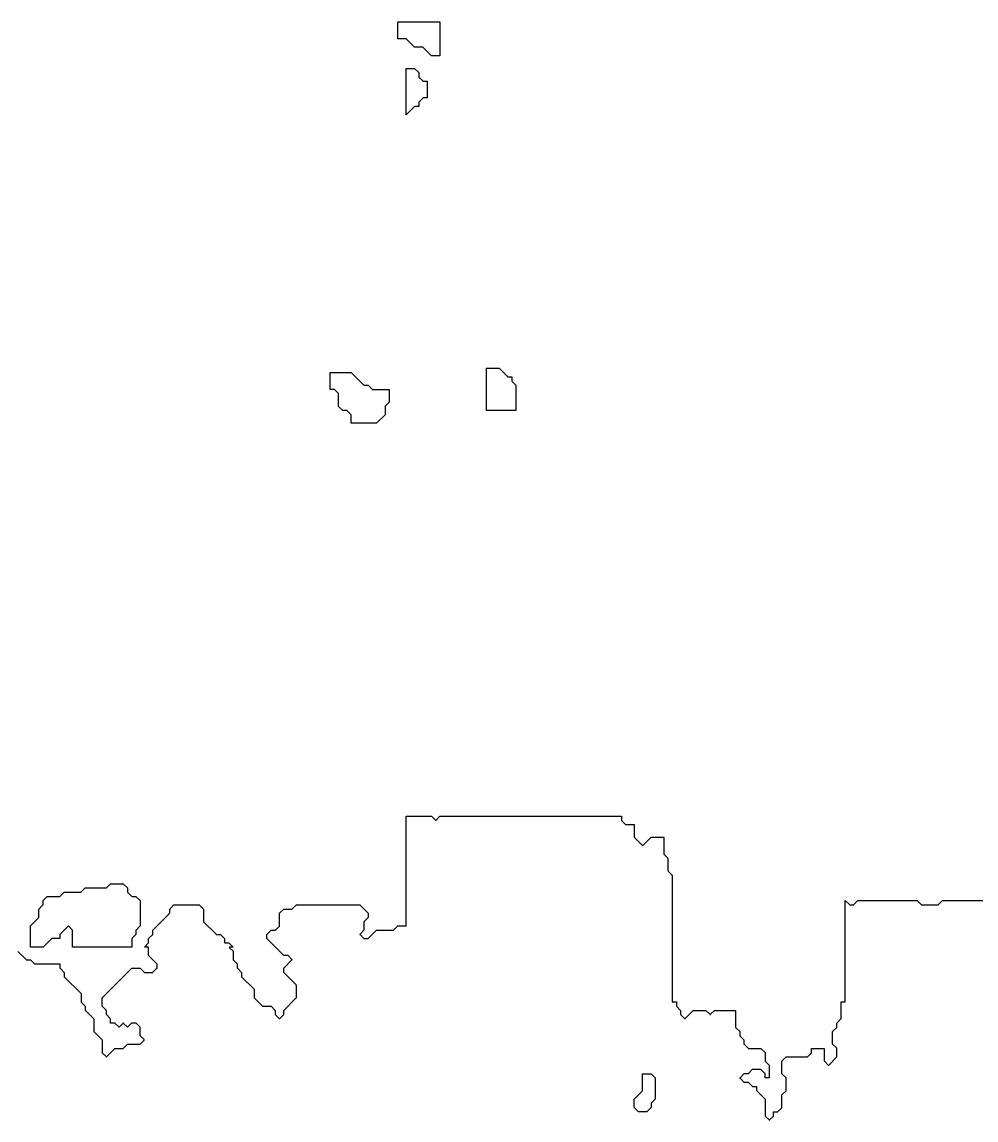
# Model space of a CAD drawing. Header units: metres. Extents: x 0 to 799, y 1 to 1100.
# Drawn here: x 221 to 447, y 840 to 1100 of the extents above; entities that cross this region are included whole.
import ezdxf

# ---------------------------------------------------------------- set-up
doc = ezdxf.new("R2010")
doc.units = ezdxf.units.M
doc.layers.add('forest', color=7, linetype='Continuous')
doc.layers.add('forestfragmentation', color=7, linetype='Continuous')

msp = doc.modelspace()

# ---------------------------------------------------------------- linework, layer by layer
at = {"layer": 'forest', "color": 191}
for points in [[(310, 1100), (310, 1100), (320, 1100), (320, 1100), (320, 1100), (320, 1092), (320, 1092), (320, 1092), (318, 1092), (318, 1092), (318, 1092), (316.03, 1093.97), (316.02, 1093.98), (316.01, 1093.98), (316.01, 1093.99), (316, 1093.99), (315.99, 1094), (315.98, 1094), (315.97, 1094), (315.96, 1094), (314, 1094), (314, 1094), (314, 1094), (312.03, 1095.97), (312.02, 1095.98), (312.01, 1095.98), (312.01, 1095.99), (312, 1095.99), (311.99, 1096), (311.98, 1096), (311.97, 1096), (311.96, 1096), (310, 1096), (310, 1096), (310, 1096), (310, 1100), (310, 1100)], [(312, 1089), (312, 1089), (314, 1089), (314, 1089), (314, 1089), (315, 1088), (315, 1088), (315, 1088), (315, 1087.04), (315, 1087.03), (315, 1087.02), (315, 1087.01), (315.01, 1087), (315.01, 1086.99), (315.02, 1086.99), (315.02, 1086.98), (315.03, 1086.97), (315.97, 1086.03), (315.98, 1086.02), (315.99, 1086.02), (315.99, 1086.01), (316, 1086.01), (316.01, 1086), (316.02, 1086), (316.03, 1086), (316.04, 1086), (317, 1086), (317, 1086), (317, 1086), (317, 1082), (317, 1082), (317, 1082), (316.04, 1082), (316.03, 1082), (316.02, 1082), (316.01, 1082), (316, 1081.99), (315.99, 1081.99), (315.99, 1081.98), (315.98, 1081.98), (315.97, 1081.97), (315.03, 1081.03), (315.02, 1081.02), (315.02, 1081.01), (315.01, 1081.01), (315.01, 1081), (315, 1080.99), (315, 1080.98), (315, 1080.97), (315, 1080.96), (315, 1080), (315, 1080), (315, 1080), (314.04, 1080), (314.03, 1080), (314.02, 1080), (314.01, 1080), (314, 1079.99), (313.99, 1079.99), (313.99, 1079.98), (313.98, 1079.98), (313.97, 1079.97), (312, 1078), (312, 1078), (312, 1078), (312, 1089), (312, 1089)], [(294, 1017), (294, 1017), (299, 1017), (299, 1017), (299, 1017), (301.97, 1014.03), (301.98, 1014.02), (301.99, 1014.02), (301.99, 1014.01), (302, 1014.01), (302.01, 1014), (302.02, 1014), (302.03, 1014), (302.04, 1014), (303, 1014), (303, 1014), (303, 1014), (303.97, 1013.03), (303.98, 1013.02), (303.99, 1013.02), (303.99, 1013.01), (304, 1013.01), (304.01, 1013), (304.02, 1013), (304.03, 1013), (304.04, 1013), (308, 1013), (308, 1013), (308, 1013), (308, 1010), (308, 1010), (308, 1010), (307.03, 1009.03), (307.02, 1009.02), (307.02, 1009.01), (307.01, 1009.01), (307.01, 1009), (307, 1008.99), (307, 1008.98), (307, 1008.97), (307, 1008.96), (307, 1007), (307, 1007), (307, 1007), (305, 1005), (305, 1005), (305, 1005), (299, 1005), (299, 1005), (299, 1005), (299, 1006.96), (299, 1006.97), (299, 1006.98), (299, 1006.99), (298.99, 1007), (298.99, 1007.01), (298.98, 1007.01), (298.98, 1007.02), (298.97, 1007.03), (298.03, 1007.97), (298.02, 1007.98), (298.01, 1007.98), (298.01, 1007.99), (298, 1007.99), (297.99, 1008), (297.98, 1008), (297.97, 1008), (297.96, 1008), (297, 1008), (297, 1008), (297, 1008), (296, 1009), (296, 1009), (296, 1009), (296, 1011.96), (296, 1011.97), (296, 1011.98), (296, 1011.99), (295.99, 1012), (295.99, 1012.01), (295.98, 1012.01), (295.98, 1012.02), (295.97, 1012.03), (295.03, 1012.97), (295.02, 1012.98), (295.01, 1012.98), (295.01, 1012.99), (295, 1012.99), (294.99, 1013), (294.98, 1013), (294.97, 1013), (294.96, 1013), (294, 1013), (294, 1013), (294, 1013), (294, 1017), (294, 1017)], [(331, 1018), (331, 1018), (334, 1018), (334, 1018), (334, 1018), (335.97, 1016.03), (335.98, 1016.02), (335.99, 1016.02), (335.99, 1016.01), (336, 1016.01), (336.01, 1016), (336.02, 1016), (336.03, 1016), (336.04, 1016), (337, 1016), (337, 1016), (337, 1016), (337, 1015.04), (337, 1015.03), (337, 1015.02), (337, 1015.01), (337.01, 1015), (337.01, 1014.99), (337.02, 1014.99), (337.02, 1014.98), (337.03, 1014.97), (338, 1014), (338, 1014), (338, 1014), (338, 1008), (338, 1008), (338, 1008), (331, 1008), (331, 1008), (331, 1008), (331, 1018), (331, 1018)], [(220.03, 879.97), (221.97, 878.03), (221.98, 878.02), (221.99, 878.02), (221.99, 878.01), (222, 878.01), (222.01, 878), (222.02, 878), (222.03, 878), (222.04, 878), (223, 878), (223, 878), (223, 878), (223.97, 877.03), (223.98, 877.02), (223.99, 877.02), (223.99, 877.01), (224, 877.01), (224.01, 877), (224.02, 877), (224.03, 877), (224.04, 877), (230, 877), (230, 877), (230, 877), (230, 876.04), (230, 876.03), (230, 876.02), (230, 876.01), (230.01, 876), (230.01, 875.99), (230.02, 875.99), (230.02, 875.98), (230.03, 875.97), (231, 875), (231, 875), (231, 875), (231, 874.04), (231, 874.03), (231, 874.02), (231, 874.01), (231.01, 874), (231.01, 873.99), (231.02, 873.99), (231.02, 873.98), (231.03, 873.97), (235, 870), (235, 870), (235, 870), (235, 868.04), (235, 868.03), (235, 868.02), (235, 868.01), (235.01, 868), (235.01, 867.99), (235.02, 867.99), (235.02, 867.98), (235.03, 867.97), (236, 867), (236, 867), (236, 867), (236, 866.04), (236, 866.03), (236, 866.02), (236, 866.01), (236.01, 866), (236.01, 865.99), (236.02, 865.99), (236.02, 865.98), (236.03, 865.97), (238, 864), (238, 864), (238, 864), (238, 861.04), (238, 861.03), (238, 861.02), (238, 861.01), (238.01, 861), (238.01, 860.99), (238.02, 860.99), (238.02, 860.98), (238.03, 860.97), (240, 859), (240, 859), (240, 859), (240, 856.04), (240, 856.03), (240, 856.02), (240, 856.01), (240.01, 856), (240.01, 855.99), (240.02, 855.99), (240.02, 855.98), (240.03, 855.97), (240.93, 855.07), (240.94, 855.06), (240.94, 855.06), (240.95, 855.05), (240.96, 855.05), (240.97, 855.05), (240.98, 855.04), (240.99, 855.04), (241, 855.04), (241.01, 855.04), (241.02, 855.04), (241.03, 855.05), (241.04, 855.05), (241.05, 855.05), (241.06, 855.06), (241.06, 855.06), (241.07, 855.07), (243, 857), (243, 857), (243, 857), (244.96, 857), (244.97, 857), (244.98, 857), (244.99, 857), (245, 857.01), (245.01, 857.01), (245.01, 857.02), (245.02, 857.02), (245.03, 857.03), (246, 858), (246, 858), (246, 858), (248.96, 858), (248.97, 858), (248.98, 858), (248.99, 858), (249, 858.01), (249.01, 858.01), (249.01, 858.02), (249.02, 858.02), (249.03, 858.03), (249.93, 858.93), (249.94, 858.94), (249.94, 858.94), (249.95, 858.95), (249.95, 858.96), (249.95, 858.97), (249.96, 858.98), (249.96, 858.99), (249.96, 859), (249.96, 859.01), (249.96, 859.02), (249.95, 859.03), (249.95, 859.04), (249.95, 859.05), (249.94, 859.06), (249.94, 859.06), (249.93, 859.07), (249, 860), (249, 860), (249, 860), (249, 861.96), (249, 861.97), (249, 861.98), (249, 861.99), (248.99, 862), (248.99, 862.01), (248.98, 862.01), (248.98, 862.02), (248.97, 862.03), (248.03, 862.97), (248.02, 862.98), (248.01, 862.98), (248.01, 862.99), (248, 862.99), (247.99, 863), (247.98, 863), (247.97, 863), (247.96, 863), (247.04, 863), (247.03, 863), (247.02, 863), (247.01, 863), (247, 862.99), (246.99, 862.99), (246.99, 862.98), (246.98, 862.98), (246.97, 862.97), (246, 862), (246, 862), (246, 862), (245.07, 862.93), (245.06, 862.94), (245.06, 862.94), (245.05, 862.95), (245.04, 862.95), (245.03, 862.95), (245.02, 862.96), (245.01, 862.96), (245, 862.96), (244.99, 862.96), (244.98, 862.96), (244.97, 862.95), (244.96, 862.95), (244.95, 862.95), (244.94, 862.94), (244.94, 862.94), (244.93, 862.93), (244, 862), (244, 862), (244, 862), (243.03, 862.97), (243.02, 862.98), (243.01, 862.98), (243.01, 862.99), (243, 862.99), (242.99, 863), (242.98, 863), (242.97, 863), (242.96, 863), (242, 863), (242, 863), (242, 863), (242, 863.96), (242, 863.97), (242, 863.98), (242, 863.99), (241.99, 864), (241.99, 864.01), (241.98, 864.01), (241.98, 864.02), (241.97, 864.03), (241, 865), (241, 865), (241, 865), (241, 865.96), (241, 865.97), (241, 865.98), (241, 865.99), (240.99, 866), (240.99, 866.01), (240.98, 866.01), (240.98, 866.02), (240.97, 866.03), (240, 867), (240, 867), (240, 867), (240, 869), (240, 869), (240, 869), (247, 876), (247, 876), (247, 876), (249, 876), (249, 876), (249, 876), (249.97, 875.03), (249.98, 875.02), (249.99, 875.02), (249.99, 875.01), (250, 875.01), (250.01, 875), (250.02, 875), (250.03, 875), (250.04, 875), (251.96, 875), (251.97, 875), (251.98, 875), (251.99, 875), (252, 875.01), (252.01, 875.01), (252.01, 875.02), (252.02, 875.02), (252.03, 875.03), (252.97, 875.97), (252.98, 875.98), (252.98, 875.99), (252.99, 875.99), (252.99, 876), (253, 876.01), (253, 876.02), (253, 876.03), (253, 876.04), (253, 876.96), (253, 876.97), (253, 876.98), (253, 876.99), (252.99, 877), (252.99, 877.01), (252.98, 877.01), (252.98, 877.02), (252.97, 877.03), (251, 879), (251, 879), (251, 879), (251, 880.9), (251, 880.91), (251, 880.92), (251, 880.93), (250.99, 880.94), (250.99, 880.95), (250.98, 880.96), (250.98, 880.96), (250.97, 880.97), (250.96, 880.98), (250.96, 880.98), (250.95, 880.99), (250.94, 880.99), (250.93, 881), (250.92, 881), (250.91, 881), (250.9, 881), (250, 881), (250, 881), (250, 881), (250.97, 881.97), (250.98, 881.98), (250.98, 881.99), (250.99, 881.99), (250.99, 882), (251, 882.01), (251, 882.02), (251, 882.03), (251, 882.04), (251, 883), (251, 883), (251, 883), (251.97, 883.97), (251.98, 883.98), (251.98, 883.99), (251.99, 883.99), (251.99, 884), (252, 884.01), (252, 884.02), (252, 884.03), (252, 884.04), (252, 885), (252, 885), (252, 885), (255.97, 888.97), (255.98, 888.98), (255.98, 888.99), (255.99, 888.99), (255.99, 889), (256, 889.01), (256, 889.02), (256, 889.03), (256, 889.04), (256, 890), (256, 890), (256, 890), (257, 891), (257, 891), (257, 891), (263, 891), (263, 891), (263, 891), (264, 890), (264, 890), (264, 890), (264, 887.04), (264, 887.03), (264, 887.02), (264, 887.01), (264.01, 887), (264.01, 886.99), (264.02, 886.99), (264.02, 886.98), (264.03, 886.97), (266.97, 884.03), (266.98, 884.02), (266.99, 884.02), (266.99, 884.01), (267, 884.01), (267.01, 884), (267.02, 884), (267.03, 884), (267.04, 884), (268, 884), (268, 884), (268, 884), (269, 883), (269, 883), (269, 883), (269, 882.1), (269, 882.09), (269, 882.08), (269, 882.07), (269.01, 882.06), (269.01, 882.05), (269.02, 882.04), (269.02, 882.04), (269.03, 882.03), (269.04, 882.02), (269.04, 882.02), (269.05, 882.01), (269.06, 882.01), (269.07, 882), (269.08, 882), (269.09, 882), (269.1, 882), (270, 882), (270, 882), (270, 882), (271, 881), (271, 881), (271, 881), (270.24, 881), (270.23, 881), (270.22, 881), (270.21, 881), (270.2, 880.99), (270.19, 880.99), (270.19, 880.98), (270.18, 880.98), (270.17, 880.97), (270.16, 880.96), (270.16, 880.96), (270.15, 880.95), (270.15, 880.94), (270.15, 880.93), (270.14, 880.92), (270.14, 880.91), (270.14, 880.9), (270.14, 880.89), (270.14, 880.88), (270.15, 880.87), (270.15, 880.86), (270.15, 880.85), (270.16, 880.84), (270.16, 880.84), (270.17, 880.83), (271, 880), (271, 880), (271, 880), (271, 878.04), (271, 878.03), (271, 878.02), (271, 878.01), (271.01, 878), (271.01, 877.99), (271.02, 877.99), (271.02, 877.98), (271.03, 877.97), (272, 877), (272, 877), (272, 877), (272, 876.04), (272, 876.03), (272, 876.02), (272, 876.01), (272.01, 876), (272.01, 875.99), (272.02, 875.99), (272.02, 875.98), (272.03, 875.97), (273, 875), (273, 875), (273, 875), (273, 874.04), (273, 874.03), (273, 874.02), (273, 874.01), (273.01, 874), (273.01, 873.99), (273.02, 873.99), (273.02, 873.98), (273.03, 873.97), (276, 871), (276, 871), (276, 871), (276, 869.04), (276, 869.03), (276, 869.02), (276, 869.01), (276.01, 869), (276.01, 868.99), (276.02, 868.99), (276.02, 868.98), (276.03, 868.97), (277.97, 867.03), (277.98, 867.02), (277.99, 867.02), (277.99, 867.01), (278, 867.01), (278.01, 867), (278.02, 867), (278.03, 867), (278.04, 867), (280, 867), (280, 867), (280, 867), (281, 866), (281, 866), (281, 866), (281, 865.04), (281, 865.03), (281, 865.02), (281, 865.01), (281.01, 865), (281.01, 864.99), (281.02, 864.99), (281.02, 864.98), (281.03, 864.97), (281.93, 864.07), (281.94, 864.06), (281.94, 864.06), (281.95, 864.05), (281.96, 864.05), (281.97, 864.05), (281.98, 864.04), (281.99, 864.04), (282, 864.04), (282.01, 864.04), (282.02, 864.04), (282.03, 864.05), (282.04, 864.05), (282.05, 864.05), (282.06, 864.06), (282.06, 864.06), (282.07, 864.07), (282.97, 864.97), (282.98, 864.98), (282.98, 864.99), (282.99, 864.99), (282.99, 865), (283, 865.01), (283, 865.02), (283, 865.03), (283, 865.04), (283, 866), (283, 866), (283, 866), (285.97, 868.97), (285.98, 868.98), (285.98, 868.99), (285.99, 868.99), (285.99, 869), (286, 869.01), (286, 869.02), (286, 869.03), (286, 869.04), (286, 871.96), (286, 871.97), (286, 871.98), (286, 871.99), (285.99, 872), (285.99, 872.01), (285.98, 872.01), (285.98, 872.02), (285.97, 872.03), (283, 875), (283, 875), (283, 875), (283, 876), (283, 876), (283, 876), (284.93, 877.93), (284.94, 877.94), (284.94, 877.94), (284.95, 877.95), (284.95, 877.96), (284.95, 877.97), (284.96, 877.98), (284.96, 877.99), (284.96, 878), (284.96, 878.01), (284.96, 878.02), (284.95, 878.03), (284.95, 878.04), (284.95, 878.05), (284.94, 878.06), (284.94, 878.06), (284.93, 878.07), (284.03, 878.97), (284.02, 878.98), (284.01, 878.98), (284.01, 878.99), (284, 878.99), (283.99, 879), (283.98, 879), (283.97, 879), (283.96, 879), (283, 879), (283, 879), (283, 879), (279, 883), (279, 883), (279, 883), (279, 884), (279, 884), (279, 884), (280, 885), (280, 885), (280, 885), (280.96, 885), (280.97, 885), (280.98, 885), (280.99, 885), (281, 885.01), (281.01, 885.01), (281.01, 885.02), (281.02, 885.02), (281.03, 885.03), (281.97, 885.97), (281.98, 885.98), (281.98, 885.99), (281.99, 885.99), (281.99, 886), (282, 886.01), (282, 886.02), (282, 886.03), (282, 886.04), (282, 889), (282, 889), (282, 889), (283, 890), (283, 890), (283, 890), (284.96, 890), (284.97, 890), (284.98, 890), (284.99, 890), (285, 890.01), (285.01, 890.01), (285.01, 890.02), (285.02, 890.02), (285.03, 890.03), (286, 891), (286, 891), (286, 891), (301, 891), (301, 891), (301, 891), (303, 889), (303, 889), (303, 889), (303, 888), (303, 888), (303, 888), (302.03, 887.03), (302.02, 887.02), (302.02, 887.01), (302.01, 887.01), (302.01, 887), (302, 886.99), (302, 886.98), (302, 886.97), (302, 886.96), (302, 885), (302, 885), (302, 885), (301.07, 884.07), (301.06, 884.06), (301.06, 884.06), (301.05, 884.05), (301.05, 884.04), (301.05, 884.03), (301.04, 884.02), (301.04, 884.01), (301.04, 884), (301.04, 883.99), (301.04, 883.98), (301.05, 883.97), (301.05, 883.96), (301.05, 883.95), (301.06, 883.94), (301.06, 883.94), (301.07, 883.93), (301.97, 883.03), (301.98, 883.02), (301.99, 883.02), (301.99, 883.01), (302, 883.01), (302.01, 883), (302.02, 883), (302.03, 883), (302.04, 883), (302.96, 883), (302.97, 883), (302.98, 883), (302.99, 883), (303, 883.01), (303.01, 883.01), (303.01, 883.02), (303.02, 883.02), (303.03, 883.03), (305, 885), (305, 885), (305, 885), (308.96, 885), (308.97, 885), (308.98, 885), (308.99, 885), (309, 885.01), (309.01, 885.01), (309.01, 885.02), (309.02, 885.02), (309.03, 885.03), (310, 886), (310, 886), (310, 886), (311.9, 886), (311.91, 886), (311.92, 886), (311.93, 886), (311.94, 886.01), (311.95, 886.01), (311.96, 886.02), (311.96, 886.02), (311.97, 886.03), (311.98, 886.04), (311.98, 886.04), (311.99, 886.05), (311.99, 886.06), (312, 886.07), (312, 886.08), (312, 886.09), (312, 886.1), (312, 912), (312, 912), (312, 912), (318, 912), (318, 912), (318, 912), (318.93, 911.07), (318.94, 911.06), (318.94, 911.06), (318.95, 911.05), (318.96, 911.05), (318.97, 911.05), (318.98, 911.04), (318.99, 911.04), (319, 911.04), (319.01, 911.04), (319.02, 911.04), (319.03, 911.05), (319.04, 911.05), (319.05, 911.05), (319.06, 911.06), (319.06, 911.06), (319.07, 911.07), (320, 912), (320, 912), (320, 912), (363, 912), (363, 912), (363, 912), (363, 911.04), (363, 911.03), (363, 911.02), (363, 911.01), (363.01, 911), (363.01, 910.99), (363.02, 910.99), (363.02, 910.98), (363.03, 910.97), (363.97, 910.03), (363.98, 910.02), (363.99, 910.02), (363.99, 910.01), (364, 910.01), (364.01, 910), (364.02, 910), (364.03, 910), (364.04, 910), (366, 910), (366, 910), (366, 910), (366, 907.04), (366, 907.03), (366, 907.02), (366, 907.01), (366.01, 907), (366.01, 906.99), (366.02, 906.99), (366.02, 906.98), (366.03, 906.97), (367.93, 905.07), (367.94, 905.06), (367.94, 905.06), (367.95, 905.05), (367.96, 905.05), (367.97, 905.05), (367.98, 905.04), (367.99, 905.04), (368, 905.04), (368.01, 905.04), (368.02, 905.04), (368.03, 905.05), (368.04, 905.05), (368.05, 905.05), (368.06, 905.06), (368.06, 905.06), (368.07, 905.07), (370, 907), (370, 907), (370, 907), (373, 907), (373, 907), (373, 907), (373, 903.04), (373, 903.03), (373, 903.02), (373, 903.01), (373.01, 903), (373.01, 902.99), (373.02, 902.99), (373.02, 902.98), (373.03, 902.97), (374, 902), (374, 902), (374, 902), (374, 899.04), (374, 899.03), (374, 899.02), (374, 899.01), (374.01, 899), (374.01, 898.99), (374.02, 898.99), (374.02, 898.98), (374.03, 898.97), (375, 898), (375, 898), (375, 898), (375, 868.1), (375, 868.09), (375, 868.08), (375, 868.07), (375.01, 868.06), (375.01, 868.05), (375.02, 868.04), (375.02, 868.04), (375.03, 868.03), (375.04, 868.02), (375.04, 868.02), (375.05, 868.01), (375.06, 868.01), (375.07, 868), (375.08, 868), (375.09, 868), (375.1, 868), (376, 868), (376, 868), (376, 868), (376, 867.04), (376, 867.03), (376, 867.02), (376, 867.01), (376.01, 867), (376.01, 866.99), (376.02, 866.99), (376.02, 866.98), (376.03, 866.97), (377, 866), (377, 866), (377, 866), (377, 865.04), (377, 865.03), (377, 865.02), (377, 865.01), (377.01, 865), (377.01, 864.99), (377.02, 864.99), (377.02, 864.98), (377.03, 864.97), (377.93, 864.07), (377.94, 864.06), (377.94, 864.06), (377.95, 864.05), (377.96, 864.05), (377.97, 864.05), (377.98, 864.04), (377.99, 864.04), (378, 864.04), (378.01, 864.04), (378.02, 864.04), (378.03, 864.05), (378.04, 864.05), (378.05, 864.05), (378.06, 864.06), (378.06, 864.06), (378.07, 864.07), (380, 866), (380, 866), (380, 866), (383, 866), (383, 866), (383, 866), (383.93, 865.07), (383.94, 865.06), (383.94, 865.06), (383.95, 865.05), (383.96, 865.05), (383.97, 865.05), (383.98, 865.04), (383.99, 865.04), (384, 865.04), (384.01, 865.04), (384.02, 865.04), (384.03, 865.05), (384.04, 865.05), (384.05, 865.05), (384.06, 865.06), (384.06, 865.06), (384.07, 865.07), (385, 866), (385, 866), (385, 866), (390, 866), (390, 866), (390, 866), (390, 862.04), (390, 862.03), (390, 862.02), (390, 862.01), (390.01, 862), (390.01, 861.99), (390.02, 861.99), (390.02, 861.98), (390.03, 861.97), (391, 861), (391, 861), (391, 861), (391, 860.04), (391, 860.03), (391, 860.02), (391, 860.01), (391.01, 860), (391.01, 859.99), (391.02, 859.99), (391.02, 859.98), (391.03, 859.97), (392, 859), (392, 859), (392, 859), (392, 858.04), (392, 858.03), (392, 858.02), (392, 858.01), (392.01, 858), (392.01, 857.99), (392.02, 857.99), (392.02, 857.98), (392.03, 857.97), (392.97, 857.03), (392.98, 857.02), (392.99, 857.02), (392.99, 857.01), (393, 857.01), (393.01, 857), (393.02, 857), (393.03, 857), (393.04, 857), (396, 857), (396, 857), (396, 857), (397, 856), (397, 856), (397, 856), (397, 854.04), (397, 854.03), (397, 854.02), (397, 854.01), (397.01, 854), (397.01, 853.99), (397.02, 853.99), (397.02, 853.98), (397.03, 853.97), (398, 853), (398, 853), (398, 853), (398, 850), (398, 850), (398, 850), (397, 850), (397, 850), (397, 850), (397, 850.96), (397, 850.97), (397, 850.98), (397, 850.99), (396.99, 851), (396.99, 851.01), (396.98, 851.01), (396.98, 851.02), (396.97, 851.03), (396.03, 851.97), (396.02, 851.98), (396.01, 851.98), (396.01, 851.99), (396, 851.99), (395.99, 852), (395.98, 852), (395.97, 852), (395.96, 852), (394.04, 852), (394.03, 852), (394.02, 852), (394.01, 852), (394, 851.99), (393.99, 851.99), (393.99, 851.98), (393.98, 851.98), (393.97, 851.97), (393, 851), (393, 851), (393, 851), (392.04, 851), (392.03, 851), (392.02, 851), (392.01, 851), (392, 850.99), (391.99, 850.99), (391.99, 850.98), (391.98, 850.98), (391.97, 850.97), (391.07, 850.07), (391.06, 850.06), (391.06, 850.06), (391.05, 850.05), (391.05, 850.04), (391.05, 850.03), (391.04, 850.02), (391.04, 850.01), (391.04, 850), (391.04, 849.99), (391.04, 849.98), (391.05, 849.97), (391.05, 849.96), (391.05, 849.95), (391.06, 849.94), (391.06, 849.94), (391.07, 849.93), (391.97, 849.03), (391.98, 849.02), (391.99, 849.02), (391.99, 849.01), (392, 849.01), (392.01, 849), (392.02, 849), (392.03, 849), (392.04, 849), (393, 849), (393, 849), (393, 849), (393.97, 848.03), (393.98, 848.02), (393.99, 848.02), (393.99, 848.01), (394, 848.01), (394.01, 848), (394.02, 848), (394.03, 848), (394.04, 848), (395, 848), (395, 848), (395, 848), (395, 847.04), (395, 847.03), (395, 847.02), (395, 847.01), (395.01, 847), (395.01, 846.99), (395.02, 846.99), (395.02, 846.98), (395.03, 846.97), (397, 845), (397, 845), (397, 845), (397, 841.04), (397, 841.03), (397, 841.02), (397, 841.01), (397.01, 841), (397.01, 840.99), (397.02, 840.99), (397.02, 840.98), (397.03, 840.97), (397.93, 840.07), (397.94, 840.06), (397.94, 840.06), (397.95, 840.05), (397.96, 840.05), (397.97, 840.05), (397.98, 840.04), (397.99, 840.04), (398, 840.04), (398.01, 840.04), (398.02, 840.04), (398.03, 840.05), (398.04, 840.05), (398.05, 840.05), (398.06, 840.06), (398.06, 840.06), (398.07, 840.07), (398.97, 840.97), (398.98, 840.98), (398.98, 840.99), (398.99, 840.99), (398.99, 841), (399, 841.01), (399, 841.02), (399, 841.03), (399, 841.04), (399, 842), (399, 842), (399, 842), (399.96, 842), (399.97, 842), (399.98, 842), (399.99, 842), (400, 842.01), (400.01, 842.01), (400.01, 842.02), (400.02, 842.02), (400.03, 842.03), (400.97, 842.97), (400.98, 842.98), (400.98, 842.99), (400.99, 842.99), (400.99, 843), (401, 843.01), (401, 843.02), (401, 843.03), (401, 843.04), (401, 846), (401, 846), (401, 846), (401.97, 846.97), (401.98, 846.98), (401.98, 846.99), (401.99, 846.99), (401.99, 847), (402, 847.01), (402, 847.02), (402, 847.03), (402, 847.04), (402, 849.96), (402, 849.97), (402, 849.98), (402, 849.99), (401.99, 850), (401.99, 850.01), (401.98, 850.01), (401.98, 850.02), (401.97, 850.03), (401, 851), (401, 851), (401, 851), (401, 854), (401, 854), (401, 854), (402, 855), (402, 855), (402, 855), (406.96, 855), (406.97, 855), (406.98, 855), (406.99, 855), (407, 855.01), (407.01, 855.01), (407.01, 855.02), (407.02, 855.02), (407.03, 855.03), (407.97, 855.97), (407.98, 855.98), (407.98, 855.99), (407.99, 855.99), (407.99, 856), (408, 856.01), (408, 856.02), (408, 856.03), (408, 856.04), (408, 857), (408, 857), (408, 857), (411, 857), (411, 857), (411, 857), (411, 854.04), (411, 854.03), (411, 854.02), (411, 854.01), (411.01, 854), (411.01, 853.99), (411.02, 853.99), (411.02, 853.98), (411.03, 853.97), (411.93, 853.07), (411.94, 853.06), (411.94, 853.06), (411.95, 853.05), (411.96, 853.05), (411.97, 853.05), (411.98, 853.04), (411.99, 853.04), (412, 853.04), (412.01, 853.04), (412.02, 853.04), (412.03, 853.05), (412.04, 853.05), (412.05, 853.05), (412.06, 853.06), (412.06, 853.06), (412.07, 853.07), (413.97, 854.97), (413.98, 854.98), (413.98, 854.99), (413.99, 854.99), (413.99, 855), (414, 855.01), (414, 855.02), (414, 855.03), (414, 855.04), (414, 856.96), (414, 856.97), (414, 856.98), (414, 856.99), (413.99, 857), (413.99, 857.01), (413.98, 857.01), (413.98, 857.02), (413.97, 857.03), (413, 858), (413, 858), (413, 858), (413, 861), (413, 861), (413, 861), (413.97, 861.97), (413.98, 861.98), (413.98, 861.99), (413.99, 861.99), (413.99, 862), (414, 862.01), (414, 862.02), (414, 862.03), (414, 862.04), (414, 863), (414, 863), (414, 863), (414.97, 863.97), (414.98, 863.98), (414.98, 863.99), (414.99, 863.99), (414.99, 864), (415, 864.01), (415, 864.02), (415, 864.03), (415, 864.04), (415, 868), (415, 868), (415, 868), (415.9, 868), (415.91, 868), (415.92, 868), (415.93, 868), (415.94, 868.01), (415.95, 868.01), (415.96, 868.02), (415.96, 868.02), (415.97, 868.03), (415.98, 868.04), (415.98, 868.04), (415.99, 868.05), (415.99, 868.06), (416, 868.07), (416, 868.08), (416, 868.09), (416, 868.1), (416, 892), (416, 892), (416, 892), (416.97, 891.03), (416.98, 891.02), (416.99, 891.02), (416.99, 891.01), (417, 891.01), (417.01, 891), (417.02, 891), (417.03, 891), (417.04, 891), (417.96, 891), (417.97, 891), (417.98, 891), (417.99, 891), (418, 891.01), (418.01, 891.01), (418.01, 891.02), (418.02, 891.02), (418.03, 891.03), (419, 892), (419, 892), (419, 892), (433, 892), (433, 892), (433, 892), (433.97, 891.03), (433.98, 891.02), (433.99, 891.02), (433.99, 891.01), (434, 891.01), (434.01, 891), (434.02, 891), (434.03, 891), (434.04, 891), (437.96, 891), (437.97, 891), (437.98, 891), (437.99, 891), (438, 891.01), (438.01, 891.01), (438.01, 891.02), (438.02, 891.02), (438.03, 891.03), (439, 892), (439, 892), (439, 892), (458, 892)], [(223, 881), (223, 881), (223, 886), (223, 886), (223, 886), (224.97, 887.97), (224.98, 887.98), (224.98, 887.99), (224.99, 887.99), (224.99, 888), (225, 888.01), (225, 888.02), (225, 888.03), (225, 888.04), (225, 890), (225, 890), (225, 890), (225.97, 890.97), (225.98, 890.98), (225.98, 890.99), (225.99, 890.99), (225.99, 891), (226, 891.01), (226, 891.02), (226, 891.03), (226, 891.04), (226, 892), (226, 892), (226, 892), (227, 893), (227, 893), (227, 893), (229.96, 893), (229.97, 893), (229.98, 893), (229.99, 893), (230, 893.01), (230.01, 893.01), (230.01, 893.02), (230.02, 893.02), (230.03, 893.03), (231, 894), (231, 894), (231, 894), (234.96, 894), (234.97, 894), (234.98, 894), (234.99, 894), (235, 894.01), (235.01, 894.01), (235.01, 894.02), (235.02, 894.02), (235.03, 894.03), (236, 895), (236, 895), (236, 895), (240.96, 895), (240.97, 895), (240.98, 895), (240.99, 895), (241, 895.01), (241.01, 895.01), (241.01, 895.02), (241.02, 895.02), (241.03, 895.03), (242, 896), (242, 896), (242, 896), (245, 896), (245, 896), (245, 896), (246, 895), (246, 895), (246, 895), (246, 894.04), (246, 894.03), (246, 894.02), (246, 894.01), (246.01, 894), (246.01, 893.99), (246.02, 893.99), (246.02, 893.98), (246.03, 893.97), (246.97, 893.03), (246.98, 893.02), (246.99, 893.02), (246.99, 893.01), (247, 893.01), (247.01, 893), (247.02, 893), (247.03, 893), (247.04, 893), (248, 893), (248, 893), (248, 893), (249, 892), (249, 892), (249, 892), (249, 886), (249, 886), (249, 886), (248.03, 885.03), (248.02, 885.02), (248.02, 885.01), (248.01, 885.01), (248.01, 885), (248, 884.99), (248, 884.98), (248, 884.97), (248, 884.96), (248, 884), (248, 884), (248, 884), (247.03, 883.03), (247.02, 883.02), (247.02, 883.01), (247.01, 883.01), (247.01, 883), (247, 882.99), (247, 882.98), (247, 882.97), (247, 882.96), (247, 881), (247, 881), (247, 881), (233, 881), (233, 881), (233, 881), (233, 884.96), (233, 884.97), (233, 884.98), (233, 884.99), (232.99, 885), (232.99, 885.01), (232.98, 885.01), (232.98, 885.02), (232.97, 885.03), (232.07, 885.93), (232.06, 885.94), (232.06, 885.94), (232.05, 885.95), (232.04, 885.95), (232.03, 885.95), (232.02, 885.96), (232.01, 885.96), (232, 885.96), (231.99, 885.96), (231.98, 885.96), (231.97, 885.95), (231.96, 885.95), (231.95, 885.95), (231.94, 885.94), (231.94, 885.94), (231.93, 885.93), (230.03, 884.03), (230.02, 884.02), (230.02, 884.01), (230.01, 884.01), (230.01, 884), (230, 883.99), (230, 883.98), (230, 883.97), (230, 883.96), (230, 883), (230, 883), (230, 883), (228.04, 883), (228.03, 883), (228.02, 883), (228.01, 883), (228, 882.99), (227.99, 882.99), (227.99, 882.98), (227.98, 882.98), (227.97, 882.97), (226, 881), (226, 881), (226, 881), (223, 881), (223, 881)]]:
    msp.add_lwpolyline(points, dxfattribs=at)
at = {"layer": 'forestfragmentation', "color": 139}
msp.add_lwpolyline([(366, 843), (366, 843), (366, 845), (366, 845), (366, 845), (367.97, 846.97), (367.98, 846.98), (367.98, 846.99), (367.99, 846.99), (367.99, 847), (368, 847.01), (368, 847.02), (368, 847.03), (368, 847.04), (368, 851), (368, 851), (368, 851), (370, 851), (370, 851), (370, 851), (371, 850), (371, 850), (371, 850), (371, 845), (371, 845), (371, 845), (370.03, 844.03), (370.02, 844.02), (370.02, 844.01), (370.01, 844.01), (370.01, 844), (370, 843.99), (370, 843.98), (370, 843.97), (370, 843.96), (370, 843), (370, 843), (370, 843), (369, 842), (369, 842), (369, 842), (367, 842), (367, 842), (367, 842), (366, 843), (366, 843)], dxfattribs=at)

doc.saveas('drawing.dxf')
